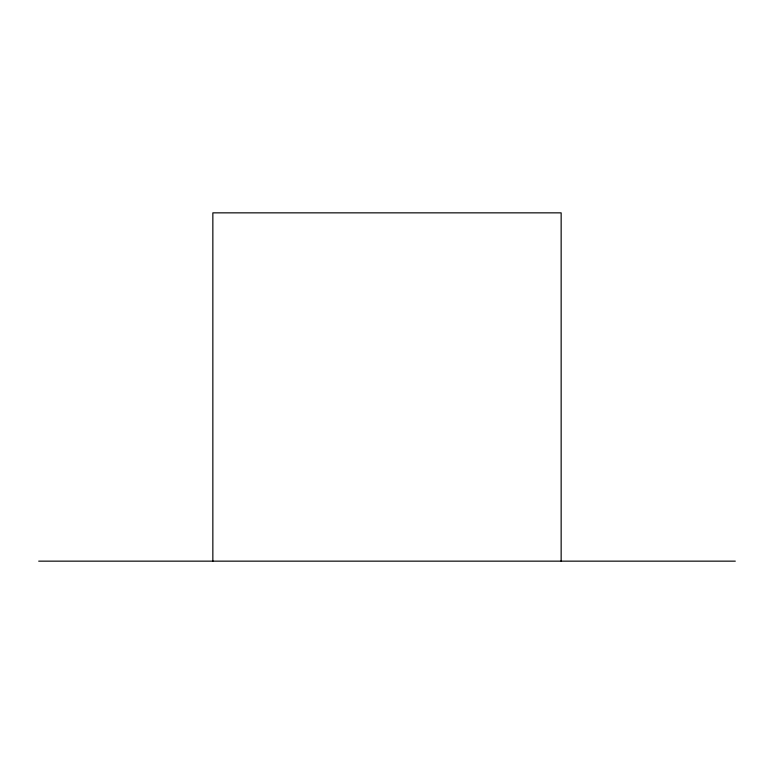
<?xml version="1.0" encoding="UTF-8"?>
<svg xmlns="http://www.w3.org/2000/svg" width="774" height="774" viewBox="0 0 774 774"><rect width="100%" height="100%" fill="white"/><g stroke="black" fill="none" stroke-linecap="round" stroke-linejoin="round"><path stroke-width="1.16" d="M38.7 561.15L735.3 561.15M561.15 561.15L561.15 212.85L212.85 212.85L212.85 561.15"/></g></svg>
